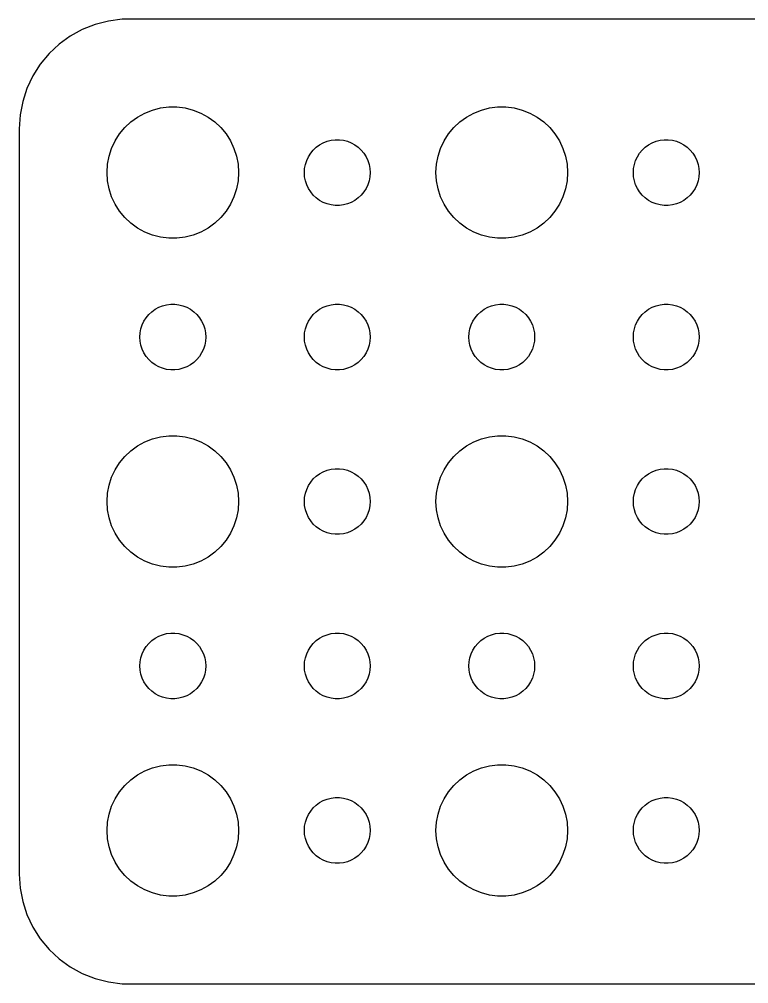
# Model space of a CAD drawing. Header units: metres. Extents: x -37 to 37, y 32 to 130.
# Drawn here: x -37 to -3.74, y 32.01 to 75.99 of the extents above; entities that cross this region are included whole.
import ezdxf

# ---------------------------------------------------------------- set-up
doc = ezdxf.new("R2010")
doc.units = ezdxf.units.M

msp = doc.modelspace()

# ---------------------------------------------------------------- linework, layer by layer
for p, q in [((-33.5451, 75.7553), (-34.1289, 75.5241)), ((-32.9369, 75.9114), (-33.5451, 75.7553)), ((-32.3139, 75.9901), (-32.9369, 75.9114)), ((32.3139, 75.9901), (-32.3139, 75.9901)), ((-34.6791, 75.2216), (-35.1871, 74.8526)), ((-34.1289, 75.5241), (-34.6791, 75.2216)), ((-35.1871, 74.8526), (-35.6448, 74.4227)), ((-35.6448, 74.4227), (-36.0451, 73.9389)), ((-36.0451, 73.9389), (-36.3815, 73.4088)), ((-36.3815, 73.4088), (-36.6489, 72.8406)), ((-36.6489, 72.8406), (-36.8429, 72.2434)), ((-36.8429, 72.2434), (-36.9606, 71.6267)), ((-31.6075, 71.533), (-31.2773, 71.7145)), ((-31.2773, 71.7145), (-30.927, 71.8532)), ((-30.927, 71.8532), (-30.5621, 71.9469)), ((-30.5621, 71.9469), (-30.1884, 71.9941)), ((-30.1884, 71.9941), (-29.8116, 71.9941)), ((-29.8116, 71.9941), (-29.4379, 71.9469)), ((-29.4379, 71.9469), (-29.0729, 71.8532)), ((-29.0729, 71.8532), (-28.7227, 71.7145)), ((-28.7227, 71.7145), (-28.3925, 71.533)), ((-16.6075, 71.533), (-16.2773, 71.7145)), ((-16.2773, 71.7145), (-15.927, 71.8532)), ((-15.927, 71.8532), (-15.5621, 71.9469)), ((-15.5621, 71.9469), (-15.1884, 71.9941)), ((-15.1884, 71.9941), (-14.8116, 71.9941)), ((-14.8116, 71.9941), (-14.4379, 71.9469)), ((-14.4379, 71.9469), (-14.0729, 71.8532)), ((-14.0729, 71.8532), (-13.7227, 71.7145)), ((-13.7227, 71.7145), (-13.3925, 71.533)), ((-36.9606, 71.6267), (-37, 71)), ((-32.1869, 71.0536), (-31.9123, 71.3115)), ((-31.9123, 71.3115), (-31.6075, 71.533)), ((-28.3925, 71.533), (-28.0877, 71.3115)), ((-28.0877, 71.3115), (-27.8131, 71.0536)), ((-17.1869, 71.0536), (-16.9123, 71.3115)), ((-16.9123, 71.3115), (-16.6075, 71.533)), ((-13.3925, 71.533), (-13.0877, 71.3115)), ((-13.0877, 71.3115), (-12.8131, 71.0536)), ((-37, 71), (-37, 37)), ((-32.427, 70.7634), (-32.1869, 71.0536)), ((-27.8131, 71.0536), (-27.5729, 70.7634)), ((-17.427, 70.7634), (-17.1869, 71.0536)), ((-12.8131, 71.0536), (-12.5729, 70.7634)), ((-32.7893, 70.1044), (-32.6289, 70.4453)), ((-32.6289, 70.4453), (-32.427, 70.7634)), ((-27.5729, 70.7634), (-27.3711, 70.4453)), ((-27.3711, 70.4453), (-27.2107, 70.1044)), ((-23.1387, 70.3572), (-22.9635, 70.4266)), ((-22.9635, 70.4266), (-22.7811, 70.4734)), ((-22.7811, 70.4734), (-22.5942, 70.497)), ((-22.5942, 70.497), (-22.4058, 70.497)), ((-22.4058, 70.497), (-22.2189, 70.4734)), ((-22.2189, 70.4734), (-22.0365, 70.4266)), ((-22.0365, 70.4266), (-21.8613, 70.3572)), ((-17.7893, 70.1044), (-17.6289, 70.4453)), ((-17.6289, 70.4453), (-17.427, 70.7634)), ((-12.5729, 70.7634), (-12.3711, 70.4453)), ((-12.3711, 70.4453), (-12.2107, 70.1044)), ((-8.13866, 70.3572), (-7.96352, 70.4266)), ((-7.96352, 70.4266), (-7.78107, 70.4734)), ((-7.78107, 70.4734), (-7.59418, 70.497)), ((-7.59418, 70.497), (-7.40581, 70.497)), ((-7.40581, 70.497), (-7.21892, 70.4734)), ((-7.21892, 70.4734), (-7.03647, 70.4266)), ((-7.03647, 70.4266), (-6.86133, 70.3572)), ((-32.9057, 69.7461), (-32.7893, 70.1044)), ((-27.2107, 70.1044), (-27.0942, 69.7461)), ((-23.7135, 69.8817), (-23.5934, 70.0268)), ((-23.5934, 70.0268), (-23.4561, 70.1558)), ((-23.4561, 70.1558), (-23.3037, 70.2665)), ((-23.3037, 70.2665), (-23.1387, 70.3572)), ((-21.8613, 70.3572), (-21.6963, 70.2665)), ((-21.6963, 70.2665), (-21.5439, 70.1558)), ((-21.5439, 70.1558), (-21.4065, 70.0268)), ((-21.4065, 70.0268), (-21.2865, 69.8817)), ((-17.9057, 69.7461), (-17.7893, 70.1044)), ((-12.2107, 70.1044), (-12.0942, 69.7461)), ((-8.71352, 69.8817), (-8.59344, 70.0268)), ((-8.59344, 70.0268), (-8.45613, 70.1558)), ((-8.45613, 70.1558), (-8.30373, 70.2665)), ((-8.30373, 70.2665), (-8.13866, 70.3572)), ((-6.86133, 70.3572), (-6.69626, 70.2665)), ((-6.69626, 70.2665), (-6.54385, 70.1558)), ((-6.54385, 70.1558), (-6.40654, 70.0268)), ((-6.40654, 70.0268), (-6.28647, 69.8817)), ((-32.9763, 69.376), (-32.9057, 69.7461)), ((-27.0942, 69.7461), (-27.0237, 69.376)), ((-23.9529, 69.373), (-23.8947, 69.5522)), ((-23.8947, 69.5522), (-23.8145, 69.7226)), ((-23.8145, 69.7226), (-23.7135, 69.8817)), ((-21.2865, 69.8817), (-21.1855, 69.7226)), ((-21.1855, 69.7226), (-21.1053, 69.5522)), ((-21.1053, 69.5522), (-21.0471, 69.373)), ((-17.9763, 69.376), (-17.9057, 69.7461)), ((-12.0942, 69.7461), (-12.0237, 69.376)), ((-8.95287, 69.373), (-8.89465, 69.5522)), ((-8.89465, 69.5522), (-8.81445, 69.7226)), ((-8.81445, 69.7226), (-8.71352, 69.8817)), ((-6.28647, 69.8817), (-6.18553, 69.7226)), ((-6.18553, 69.7226), (-6.10533, 69.5522)), ((-6.10533, 69.5522), (-6.04712, 69.373)), ((-33, 69), (-32.9763, 69.376)), ((-27.0237, 69.376), (-27, 69)), ((-24, 69), (-23.9882, 69.188)), ((-23.9882, 69.188), (-23.9529, 69.373)), ((-21.0471, 69.373), (-21.0118, 69.188)), ((-21.0118, 69.188), (-21, 69)), ((-18, 69), (-17.9763, 69.376)), ((-12.0237, 69.376), (-12, 69)), ((-9, 69), (-8.98816, 69.188)), ((-8.98816, 69.188), (-8.95287, 69.373)), ((-6.04712, 69.373), (-6.01183, 69.188)), ((-6.01183, 69.188), (-6, 69)), ((-32.9763, 68.624), (-33, 69)), ((-32.9057, 68.2539), (-32.9763, 68.624)), ((-27.0237, 68.624), (-27.0942, 68.2539)), ((-27, 69), (-27.0237, 68.624)), ((-23.9882, 68.812), (-24, 69)), ((-23.9529, 68.627), (-23.9882, 68.812)), ((-23.8947, 68.4478), (-23.9529, 68.627)), ((-21.0471, 68.627), (-21.1053, 68.4478)), ((-21.0118, 68.812), (-21.0471, 68.627)), ((-21, 69), (-21.0118, 68.812)), ((-17.9763, 68.624), (-18, 69)), ((-17.9057, 68.2539), (-17.9763, 68.624)), ((-12.0237, 68.624), (-12.0942, 68.2539)), ((-12, 69), (-12.0237, 68.624)), ((-8.98816, 68.812), (-9, 69)), ((-8.95287, 68.627), (-8.98816, 68.812)), ((-8.89465, 68.4478), (-8.95287, 68.627)), ((-6.04712, 68.627), (-6.10533, 68.4478)), ((-6.01183, 68.812), (-6.04712, 68.627)), ((-6, 69), (-6.01183, 68.812)), ((-32.7893, 67.8956), (-32.9057, 68.2539)), ((-27.0942, 68.2539), (-27.2107, 67.8956)), ((-23.8145, 68.2774), (-23.8947, 68.4478)), ((-23.7135, 68.1183), (-23.8145, 68.2774)), ((-21.1855, 68.2774), (-21.2865, 68.1183)), ((-21.1053, 68.4478), (-21.1855, 68.2774)), ((-17.7893, 67.8956), (-17.9057, 68.2539)), ((-12.0942, 68.2539), (-12.2107, 67.8956)), ((-8.81445, 68.2774), (-8.89465, 68.4478)), ((-8.71352, 68.1183), (-8.81445, 68.2774)), ((-6.18553, 68.2774), (-6.28647, 68.1183)), ((-6.10533, 68.4478), (-6.18553, 68.2774)), ((-32.6289, 67.5547), (-32.7893, 67.8956)), ((-27.2107, 67.8956), (-27.3711, 67.5547)), ((-23.5934, 67.9732), (-23.7135, 68.1183)), ((-23.4561, 67.8442), (-23.5934, 67.9732)), ((-23.3037, 67.7335), (-23.4561, 67.8442)), ((-23.1387, 67.6427), (-23.3037, 67.7335)), ((-21.6963, 67.7335), (-21.8613, 67.6427)), ((-21.5439, 67.8442), (-21.6963, 67.7335)), ((-21.4065, 67.9732), (-21.5439, 67.8442)), ((-21.2865, 68.1183), (-21.4065, 67.9732)), ((-17.6289, 67.5547), (-17.7893, 67.8956)), ((-12.2107, 67.8956), (-12.3711, 67.5547)), ((-8.59344, 67.9732), (-8.71352, 68.1183)), ((-8.45613, 67.8442), (-8.59344, 67.9732)), ((-8.30373, 67.7335), (-8.45613, 67.8442)), ((-8.13866, 67.6427), (-8.30373, 67.7335)), ((-6.69626, 67.7335), (-6.86133, 67.6427)), ((-6.54385, 67.8442), (-6.69626, 67.7335)), ((-6.40654, 67.9732), (-6.54385, 67.8442)), ((-6.28647, 68.1183), (-6.40654, 67.9732)), ((-32.427, 67.2366), (-32.6289, 67.5547)), ((-27.3711, 67.5547), (-27.5729, 67.2366)), ((-22.9635, 67.5734), (-23.1387, 67.6427)), ((-22.7811, 67.5266), (-22.9635, 67.5734)), ((-22.5942, 67.5029), (-22.7811, 67.5266)), ((-22.4058, 67.5029), (-22.5942, 67.5029)), ((-22.2189, 67.5266), (-22.4058, 67.5029)), ((-22.0365, 67.5734), (-22.2189, 67.5266)), ((-21.8613, 67.6427), (-22.0365, 67.5734)), ((-17.427, 67.2366), (-17.6289, 67.5547)), ((-12.3711, 67.5547), (-12.5729, 67.2366)), ((-7.96352, 67.5734), (-8.13866, 67.6427)), ((-7.78107, 67.5266), (-7.96352, 67.5734)), ((-7.59418, 67.5029), (-7.78107, 67.5266)), ((-7.40581, 67.5029), (-7.59418, 67.5029)), ((-7.21892, 67.5266), (-7.40581, 67.5029)), ((-7.03647, 67.5734), (-7.21892, 67.5266)), ((-6.86133, 67.6427), (-7.03647, 67.5734)), ((-32.1869, 66.9464), (-32.427, 67.2366)), ((-31.9123, 66.6884), (-32.1869, 66.9464)), ((-27.8131, 66.9464), (-28.0877, 66.6884)), ((-27.5729, 67.2366), (-27.8131, 66.9464)), ((-17.1869, 66.9464), (-17.427, 67.2366)), ((-16.9123, 66.6884), (-17.1869, 66.9464)), ((-12.8131, 66.9464), (-13.0877, 66.6884)), ((-12.5729, 67.2366), (-12.8131, 66.9464)), ((-31.6075, 66.467), (-31.9123, 66.6884)), ((-31.2773, 66.2855), (-31.6075, 66.467)), ((-28.3925, 66.467), (-28.7227, 66.2855)), ((-28.0877, 66.6884), (-28.3925, 66.467)), ((-16.6075, 66.467), (-16.9123, 66.6884)), ((-16.2773, 66.2855), (-16.6075, 66.467)), ((-13.3925, 66.467), (-13.7227, 66.2855)), ((-13.0877, 66.6884), (-13.3925, 66.467)), ((-30.927, 66.1468), (-31.2773, 66.2855)), ((-30.5621, 66.0531), (-30.927, 66.1468)), ((-30.1884, 66.0059), (-30.5621, 66.0531)), ((-29.8116, 66.0059), (-30.1884, 66.0059)), ((-29.4379, 66.0531), (-29.8116, 66.0059)), ((-29.0729, 66.1468), (-29.4379, 66.0531)), ((-28.7227, 66.2855), (-29.0729, 66.1468)), ((-15.927, 66.1468), (-16.2773, 66.2855)), ((-15.5621, 66.0531), (-15.927, 66.1468)), ((-15.1884, 66.0059), (-15.5621, 66.0531)), ((-14.8116, 66.0059), (-15.1884, 66.0059)), ((-14.4379, 66.0531), (-14.8116, 66.0059)), ((-14.0729, 66.1468), (-14.4379, 66.0531)), ((-13.7227, 66.2855), (-14.0729, 66.1468)), ((-30.6387, 62.8572), (-30.4635, 62.9266)), ((-30.4635, 62.9266), (-30.2811, 62.9734)), ((-30.2811, 62.9734), (-30.0942, 62.997)), ((-30.0942, 62.997), (-29.9058, 62.997)), ((-29.9058, 62.997), (-29.7189, 62.9734)), ((-29.7189, 62.9734), (-29.5365, 62.9266)), ((-29.5365, 62.9266), (-29.3613, 62.8572)), ((-23.1387, 62.8572), (-22.9635, 62.9266)), ((-22.9635, 62.9266), (-22.7811, 62.9734)), ((-22.7811, 62.9734), (-22.5942, 62.997)), ((-22.5942, 62.997), (-22.4058, 62.997)), ((-22.4058, 62.997), (-22.2189, 62.9734)), ((-22.2189, 62.9734), (-22.0365, 62.9266)), ((-22.0365, 62.9266), (-21.8613, 62.8572)), ((-15.6387, 62.8572), (-15.4635, 62.9266)), ((-15.4635, 62.9266), (-15.2811, 62.9734)), ((-15.2811, 62.9734), (-15.0942, 62.997)), ((-15.0942, 62.997), (-14.9058, 62.997)), ((-14.9058, 62.997), (-14.7189, 62.9734)), ((-14.7189, 62.9734), (-14.5365, 62.9266)), ((-14.5365, 62.9266), (-14.3613, 62.8572)), ((-8.13866, 62.8572), (-7.96352, 62.9266)), ((-7.96352, 62.9266), (-7.78107, 62.9734)), ((-7.78107, 62.9734), (-7.59418, 62.997)), ((-7.59418, 62.997), (-7.40581, 62.997)), ((-7.40581, 62.997), (-7.21892, 62.9734)), ((-7.21892, 62.9734), (-7.03647, 62.9266)), ((-7.03647, 62.9266), (-6.86133, 62.8572)), ((-31.2135, 62.3817), (-31.0934, 62.5268)), ((-31.0934, 62.5268), (-30.9561, 62.6558)), ((-30.9561, 62.6558), (-30.8037, 62.7665)), ((-30.8037, 62.7665), (-30.6387, 62.8572)), ((-29.3613, 62.8572), (-29.1963, 62.7665)), ((-29.1963, 62.7665), (-29.0439, 62.6558)), ((-29.0439, 62.6558), (-28.9065, 62.5268)), ((-28.9065, 62.5268), (-28.7865, 62.3817)), ((-23.7135, 62.3817), (-23.5934, 62.5268)), ((-23.5934, 62.5268), (-23.4561, 62.6558)), ((-23.4561, 62.6558), (-23.3037, 62.7665)), ((-23.3037, 62.7665), (-23.1387, 62.8572)), ((-21.8613, 62.8572), (-21.6963, 62.7665)), ((-21.6963, 62.7665), (-21.5439, 62.6558)), ((-21.5439, 62.6558), (-21.4065, 62.5268)), ((-21.4065, 62.5268), (-21.2865, 62.3817)), ((-16.2135, 62.3817), (-16.0934, 62.5268)), ((-16.0934, 62.5268), (-15.9561, 62.6558)), ((-15.9561, 62.6558), (-15.8037, 62.7665)), ((-15.8037, 62.7665), (-15.6387, 62.8572)), ((-14.3613, 62.8572), (-14.1963, 62.7665)), ((-14.1963, 62.7665), (-14.0439, 62.6558)), ((-14.0439, 62.6558), (-13.9065, 62.5268)), ((-13.9065, 62.5268), (-13.7865, 62.3817)), ((-8.71352, 62.3817), (-8.59344, 62.5268)), ((-8.59344, 62.5268), (-8.45613, 62.6558)), ((-8.45613, 62.6558), (-8.30373, 62.7665)), ((-8.30373, 62.7665), (-8.13866, 62.8572)), ((-6.86133, 62.8572), (-6.69626, 62.7665)), ((-6.69626, 62.7665), (-6.54385, 62.6558)), ((-6.54385, 62.6558), (-6.40654, 62.5268)), ((-6.40654, 62.5268), (-6.28647, 62.3817)), ((-31.4529, 61.873), (-31.3947, 62.0522)), ((-31.3947, 62.0522), (-31.3145, 62.2226)), ((-31.3145, 62.2226), (-31.2135, 62.3817)), ((-28.7865, 62.3817), (-28.6855, 62.2226)), ((-28.6855, 62.2226), (-28.6053, 62.0522)), ((-28.6053, 62.0522), (-28.5471, 61.873)), ((-23.9529, 61.873), (-23.8947, 62.0522)), ((-23.8947, 62.0522), (-23.8145, 62.2226)), ((-23.8145, 62.2226), (-23.7135, 62.3817)), ((-21.2865, 62.3817), (-21.1855, 62.2226)), ((-21.1855, 62.2226), (-21.1053, 62.0522)), ((-21.1053, 62.0522), (-21.0471, 61.873)), ((-16.4529, 61.873), (-16.3947, 62.0522)), ((-16.3947, 62.0522), (-16.3145, 62.2226)), ((-16.3145, 62.2226), (-16.2135, 62.3817)), ((-13.7865, 62.3817), (-13.6855, 62.2226)), ((-13.6855, 62.2226), (-13.6053, 62.0522)), ((-13.6053, 62.0522), (-13.5471, 61.873)), ((-8.95287, 61.873), (-8.89465, 62.0522)), ((-8.89465, 62.0522), (-8.81445, 62.2226)), ((-8.81445, 62.2226), (-8.71352, 62.3817)), ((-6.28647, 62.3817), (-6.18553, 62.2226)), ((-6.18553, 62.2226), (-6.10533, 62.0522)), ((-6.10533, 62.0522), (-6.04712, 61.873)), ((-31.5, 61.5), (-31.4882, 61.688)), ((-31.4882, 61.688), (-31.4529, 61.873)), ((-28.5471, 61.873), (-28.5118, 61.688)), ((-28.5118, 61.688), (-28.5, 61.5)), ((-24, 61.5), (-23.9882, 61.688)), ((-23.9882, 61.688), (-23.9529, 61.873)), ((-21.0471, 61.873), (-21.0118, 61.688)), ((-21.0118, 61.688), (-21, 61.5)), ((-16.5, 61.5), (-16.4882, 61.688)), ((-16.4882, 61.688), (-16.4529, 61.873)), ((-13.5471, 61.873), (-13.5118, 61.688)), ((-13.5118, 61.688), (-13.5, 61.5)), ((-9, 61.5), (-8.98816, 61.688)), ((-8.98816, 61.688), (-8.95287, 61.873)), ((-6.04712, 61.873), (-6.01183, 61.688)), ((-6.01183, 61.688), (-6, 61.5)), ((-31.4882, 61.312), (-31.5, 61.5)), ((-31.4529, 61.127), (-31.4882, 61.312)), ((-28.5118, 61.312), (-28.5471, 61.127)), ((-28.5, 61.5), (-28.5118, 61.312)), ((-23.9882, 61.312), (-24, 61.5)), ((-23.9529, 61.127), (-23.9882, 61.312)), ((-21.0118, 61.312), (-21.0471, 61.127)), ((-21, 61.5), (-21.0118, 61.312)), ((-16.4882, 61.312), (-16.5, 61.5)), ((-16.4529, 61.127), (-16.4882, 61.312)), ((-13.5118, 61.312), (-13.5471, 61.127)), ((-13.5, 61.5), (-13.5118, 61.312)), ((-8.98816, 61.312), (-9, 61.5)), ((-8.95287, 61.127), (-8.98816, 61.312)), ((-6.01183, 61.312), (-6.04712, 61.127)), ((-6, 61.5), (-6.01183, 61.312)), ((-31.3947, 60.9478), (-31.4529, 61.127)), ((-31.3145, 60.7774), (-31.3947, 60.9478)), ((-31.2135, 60.6183), (-31.3145, 60.7774)), ((-28.6855, 60.7774), (-28.7865, 60.6183)), ((-28.6053, 60.9478), (-28.6855, 60.7774)), ((-28.5471, 61.127), (-28.6053, 60.9478)), ((-23.8947, 60.9478), (-23.9529, 61.127)), ((-23.8145, 60.7774), (-23.8947, 60.9478)), ((-23.7135, 60.6183), (-23.8145, 60.7774)), ((-21.1855, 60.7774), (-21.2865, 60.6183)), ((-21.1053, 60.9478), (-21.1855, 60.7774)), ((-21.0471, 61.127), (-21.1053, 60.9478)), ((-16.3947, 60.9478), (-16.4529, 61.127)), ((-16.3145, 60.7774), (-16.3947, 60.9478)), ((-16.2135, 60.6183), (-16.3145, 60.7774)), ((-13.6855, 60.7774), (-13.7865, 60.6183)), ((-13.6053, 60.9478), (-13.6855, 60.7774)), ((-13.5471, 61.127), (-13.6053, 60.9478)), ((-8.89465, 60.9478), (-8.95287, 61.127)), ((-8.81445, 60.7774), (-8.89465, 60.9478)), ((-8.71352, 60.6183), (-8.81445, 60.7774)), ((-6.18553, 60.7774), (-6.28647, 60.6183)), ((-6.10533, 60.9478), (-6.18553, 60.7774)), ((-6.04712, 61.127), (-6.10533, 60.9478)), ((-31.0934, 60.4732), (-31.2135, 60.6183)), ((-30.9561, 60.3442), (-31.0934, 60.4732)), ((-30.8037, 60.2335), (-30.9561, 60.3442)), ((-29.0439, 60.3442), (-29.1963, 60.2335)), ((-28.9065, 60.4732), (-29.0439, 60.3442)), ((-28.7865, 60.6183), (-28.9065, 60.4732)), ((-23.5934, 60.4732), (-23.7135, 60.6183)), ((-23.4561, 60.3442), (-23.5934, 60.4732)), ((-23.3037, 60.2335), (-23.4561, 60.3442)), ((-21.5439, 60.3442), (-21.6963, 60.2335)), ((-21.4065, 60.4732), (-21.5439, 60.3442)), ((-21.2865, 60.6183), (-21.4065, 60.4732)), ((-16.0934, 60.4732), (-16.2135, 60.6183)), ((-15.9561, 60.3442), (-16.0934, 60.4732)), ((-15.8037, 60.2335), (-15.9561, 60.3442)), ((-14.0439, 60.3442), (-14.1963, 60.2335)), ((-13.9065, 60.4732), (-14.0439, 60.3442)), ((-13.7865, 60.6183), (-13.9065, 60.4732)), ((-8.59344, 60.4732), (-8.71352, 60.6183)), ((-8.45613, 60.3442), (-8.59344, 60.4732)), ((-8.30373, 60.2335), (-8.45613, 60.3442)), ((-6.54385, 60.3442), (-6.69626, 60.2335)), ((-6.40654, 60.4732), (-6.54385, 60.3442)), ((-6.28647, 60.6183), (-6.40654, 60.4732)), ((-30.6387, 60.1427), (-30.8037, 60.2335)), ((-30.4635, 60.0734), (-30.6387, 60.1427)), ((-30.2811, 60.0266), (-30.4635, 60.0734)), ((-30.0942, 60.0029), (-30.2811, 60.0266)), ((-29.9058, 60.0029), (-30.0942, 60.0029)), ((-29.7189, 60.0266), (-29.9058, 60.0029)), ((-29.5365, 60.0734), (-29.7189, 60.0266)), ((-29.3613, 60.1427), (-29.5365, 60.0734)), ((-29.1963, 60.2335), (-29.3613, 60.1427)), ((-23.1387, 60.1427), (-23.3037, 60.2335)), ((-22.9635, 60.0734), (-23.1387, 60.1427)), ((-22.7811, 60.0266), (-22.9635, 60.0734)), ((-22.5942, 60.0029), (-22.7811, 60.0266)), ((-22.4058, 60.0029), (-22.5942, 60.0029)), ((-22.2189, 60.0266), (-22.4058, 60.0029)), ((-22.0365, 60.0734), (-22.2189, 60.0266)), ((-21.8613, 60.1427), (-22.0365, 60.0734)), ((-21.6963, 60.2335), (-21.8613, 60.1427)), ((-15.6387, 60.1427), (-15.8037, 60.2335)), ((-15.4635, 60.0734), (-15.6387, 60.1427)), ((-15.2811, 60.0266), (-15.4635, 60.0734)), ((-15.0942, 60.0029), (-15.2811, 60.0266)), ((-14.9058, 60.0029), (-15.0942, 60.0029)), ((-14.7189, 60.0266), (-14.9058, 60.0029)), ((-14.5365, 60.0734), (-14.7189, 60.0266)), ((-14.3613, 60.1427), (-14.5365, 60.0734)), ((-14.1963, 60.2335), (-14.3613, 60.1427)), ((-8.13866, 60.1427), (-8.30373, 60.2335)), ((-7.96352, 60.0734), (-8.13866, 60.1427)), ((-7.78107, 60.0266), (-7.96352, 60.0734)), ((-7.59418, 60.0029), (-7.78107, 60.0266)), ((-7.40581, 60.0029), (-7.59418, 60.0029)), ((-7.21892, 60.0266), (-7.40581, 60.0029)), ((-7.03647, 60.0734), (-7.21892, 60.0266)), ((-6.86133, 60.1427), (-7.03647, 60.0734)), ((-6.69626, 60.2335), (-6.86133, 60.1427)), ((-31.2773, 56.7145), (-30.927, 56.8532)), ((-30.927, 56.8532), (-30.5621, 56.9469)), ((-30.5621, 56.9469), (-30.1884, 56.9941)), ((-30.1884, 56.9941), (-29.8116, 56.9941)), ((-29.8116, 56.9941), (-29.4379, 56.9469)), ((-29.4379, 56.9469), (-29.0729, 56.8532)), ((-29.0729, 56.8532), (-28.7227, 56.7145)), ((-16.2773, 56.7145), (-15.927, 56.8532)), ((-15.927, 56.8532), (-15.5621, 56.9469)), ((-15.5621, 56.9469), (-15.1884, 56.9941)), ((-15.1884, 56.9941), (-14.8116, 56.9941)), ((-14.8116, 56.9941), (-14.4379, 56.9469)), ((-14.4379, 56.9469), (-14.0729, 56.8532)), ((-14.0729, 56.8532), (-13.7227, 56.7145)), ((-32.1869, 56.0536), (-31.9123, 56.3115)), ((-31.9123, 56.3115), (-31.6075, 56.533)), ((-31.6075, 56.533), (-31.2773, 56.7145)), ((-28.7227, 56.7145), (-28.3925, 56.533)), ((-28.3925, 56.533), (-28.0877, 56.3115)), ((-28.0877, 56.3115), (-27.8131, 56.0536)), ((-17.1869, 56.0536), (-16.9123, 56.3115)), ((-16.9123, 56.3115), (-16.6075, 56.533)), ((-16.6075, 56.533), (-16.2773, 56.7145)), ((-13.7227, 56.7145), (-13.3925, 56.533)), ((-13.3925, 56.533), (-13.0877, 56.3115)), ((-13.0877, 56.3115), (-12.8131, 56.0536)), ((-32.427, 55.7634), (-32.1869, 56.0536)), ((-27.8131, 56.0536), (-27.5729, 55.7634)), ((-17.427, 55.7634), (-17.1869, 56.0536)), ((-12.8131, 56.0536), (-12.5729, 55.7634)), ((-32.7893, 55.1044), (-32.6289, 55.4453)), ((-32.6289, 55.4453), (-32.427, 55.7634)), ((-27.5729, 55.7634), (-27.3711, 55.4453)), ((-27.3711, 55.4453), (-27.2107, 55.1044)), ((-23.1387, 55.3572), (-22.9635, 55.4266)), ((-22.9635, 55.4266), (-22.7811, 55.4734)), ((-22.7811, 55.4734), (-22.5942, 55.497)), ((-22.5942, 55.497), (-22.4058, 55.497)), ((-22.4058, 55.497), (-22.2189, 55.4734)), ((-22.2189, 55.4734), (-22.0365, 55.4266)), ((-22.0365, 55.4266), (-21.8613, 55.3572)), ((-17.7893, 55.1044), (-17.6289, 55.4453)), ((-17.6289, 55.4453), (-17.427, 55.7634)), ((-12.5729, 55.7634), (-12.3711, 55.4453)), ((-12.3711, 55.4453), (-12.2107, 55.1044)), ((-8.13866, 55.3572), (-7.96352, 55.4266)), ((-7.96352, 55.4266), (-7.78107, 55.4734)), ((-7.78107, 55.4734), (-7.59418, 55.497)), ((-7.59418, 55.497), (-7.40581, 55.497)), ((-7.40581, 55.497), (-7.21892, 55.4734)), ((-7.21892, 55.4734), (-7.03647, 55.4266)), ((-7.03647, 55.4266), (-6.86133, 55.3572)), ((-32.9057, 54.7461), (-32.7893, 55.1044)), ((-27.2107, 55.1044), (-27.0942, 54.7461)), ((-23.7135, 54.8817), (-23.5934, 55.0268)), ((-23.5934, 55.0268), (-23.4561, 55.1558)), ((-23.4561, 55.1558), (-23.3037, 55.2665)), ((-23.3037, 55.2665), (-23.1387, 55.3572)), ((-21.8613, 55.3572), (-21.6963, 55.2665)), ((-21.6963, 55.2665), (-21.5439, 55.1558)), ((-21.5439, 55.1558), (-21.4065, 55.0268)), ((-21.4065, 55.0268), (-21.2865, 54.8817)), ((-17.9057, 54.7461), (-17.7893, 55.1044)), ((-12.2107, 55.1044), (-12.0942, 54.7461)), ((-8.71352, 54.8817), (-8.59344, 55.0268)), ((-8.59344, 55.0268), (-8.45613, 55.1558)), ((-8.45613, 55.1558), (-8.30373, 55.2665)), ((-8.30373, 55.2665), (-8.13866, 55.3572)), ((-6.86133, 55.3572), (-6.69626, 55.2665)), ((-6.69626, 55.2665), (-6.54385, 55.1558)), ((-6.54385, 55.1558), (-6.40654, 55.0268)), ((-6.40654, 55.0268), (-6.28647, 54.8817)), ((-32.9763, 54.376), (-32.9057, 54.7461)), ((-27.0942, 54.7461), (-27.0237, 54.376)), ((-23.9529, 54.373), (-23.8947, 54.5522)), ((-23.8947, 54.5522), (-23.8145, 54.7226)), ((-23.8145, 54.7226), (-23.7135, 54.8817)), ((-21.2865, 54.8817), (-21.1855, 54.7226)), ((-21.1855, 54.7226), (-21.1053, 54.5522)), ((-21.1053, 54.5522), (-21.0471, 54.373)), ((-17.9763, 54.376), (-17.9057, 54.7461)), ((-12.0942, 54.7461), (-12.0237, 54.376)), ((-8.95287, 54.373), (-8.89465, 54.5522)), ((-8.89465, 54.5522), (-8.81445, 54.7226)), ((-8.81445, 54.7226), (-8.71352, 54.8817)), ((-6.28647, 54.8817), (-6.18553, 54.7226)), ((-6.18553, 54.7226), (-6.10533, 54.5522)), ((-6.10533, 54.5522), (-6.04712, 54.373)), ((-33, 54), (-32.9763, 54.376)), ((-27.0237, 54.376), (-27, 54)), ((-24, 54), (-23.9882, 54.188)), ((-23.9882, 54.188), (-23.9529, 54.373)), ((-21.0471, 54.373), (-21.0118, 54.188)), ((-21.0118, 54.188), (-21, 54)), ((-18, 54), (-17.9763, 54.376)), ((-12.0237, 54.376), (-12, 54)), ((-9, 54), (-8.98816, 54.188)), ((-8.98816, 54.188), (-8.95287, 54.373)), ((-6.04712, 54.373), (-6.01183, 54.188)), ((-6.01183, 54.188), (-6, 54)), ((-32.9763, 53.624), (-33, 54)), ((-27, 54), (-27.0237, 53.624)), ((-23.9882, 53.812), (-24, 54)), ((-23.9529, 53.627), (-23.9882, 53.812)), ((-21.0118, 53.812), (-21.0471, 53.627)), ((-21, 54), (-21.0118, 53.812)), ((-17.9763, 53.624), (-18, 54)), ((-12, 54), (-12.0237, 53.624)), ((-8.98816, 53.812), (-9, 54)), ((-8.95287, 53.627), (-8.98816, 53.812)), ((-6.01183, 53.812), (-6.04712, 53.627)), ((-6, 54), (-6.01183, 53.812)), ((-32.9057, 53.2539), (-32.9763, 53.624)), ((-32.7893, 52.8956), (-32.9057, 53.2539)), ((-27.0942, 53.2539), (-27.2107, 52.8956)), ((-27.0237, 53.624), (-27.0942, 53.2539)), ((-23.8947, 53.4478), (-23.9529, 53.627)), ((-23.8145, 53.2774), (-23.8947, 53.4478)), ((-23.7135, 53.1183), (-23.8145, 53.2774)), ((-21.1855, 53.2774), (-21.2865, 53.1183)), ((-21.1053, 53.4478), (-21.1855, 53.2774)), ((-21.0471, 53.627), (-21.1053, 53.4478)), ((-17.9057, 53.2539), (-17.9763, 53.624)), ((-17.7893, 52.8956), (-17.9057, 53.2539)), ((-12.0942, 53.2539), (-12.2107, 52.8956)), ((-12.0237, 53.624), (-12.0942, 53.2539)), ((-8.89465, 53.4478), (-8.95287, 53.627)), ((-8.81445, 53.2774), (-8.89465, 53.4478)), ((-8.71352, 53.1183), (-8.81445, 53.2774)), ((-6.18553, 53.2774), (-6.28647, 53.1183)), ((-6.10533, 53.4478), (-6.18553, 53.2774)), ((-6.04712, 53.627), (-6.10533, 53.4478)), ((-32.6289, 52.5547), (-32.7893, 52.8956)), ((-27.2107, 52.8956), (-27.3711, 52.5547)), ((-23.5934, 52.9732), (-23.7135, 53.1183)), ((-23.4561, 52.8442), (-23.5934, 52.9732)), ((-23.3037, 52.7335), (-23.4561, 52.8442)), ((-21.5439, 52.8442), (-21.6963, 52.7335)), ((-21.4065, 52.9732), (-21.5439, 52.8442)), ((-21.2865, 53.1183), (-21.4065, 52.9732)), ((-17.6289, 52.5547), (-17.7893, 52.8956)), ((-12.2107, 52.8956), (-12.3711, 52.5547)), ((-8.59344, 52.9732), (-8.71352, 53.1183)), ((-8.45613, 52.8442), (-8.59344, 52.9732)), ((-8.30373, 52.7335), (-8.45613, 52.8442)), ((-6.54385, 52.8442), (-6.69626, 52.7335)), ((-6.40654, 52.9732), (-6.54385, 52.8442)), ((-6.28647, 53.1183), (-6.40654, 52.9732)), ((-32.427, 52.2366), (-32.6289, 52.5547)), ((-27.3711, 52.5547), (-27.5729, 52.2366)), ((-23.1387, 52.6428), (-23.3037, 52.7335)), ((-22.9635, 52.5734), (-23.1387, 52.6428)), ((-22.7811, 52.5266), (-22.9635, 52.5734)), ((-22.5942, 52.503), (-22.7811, 52.5266)), ((-22.4058, 52.503), (-22.5942, 52.503)), ((-22.2189, 52.5266), (-22.4058, 52.503)), ((-22.0365, 52.5734), (-22.2189, 52.5266)), ((-21.8613, 52.6428), (-22.0365, 52.5734)), ((-21.6963, 52.7335), (-21.8613, 52.6428)), ((-17.427, 52.2366), (-17.6289, 52.5547)), ((-12.3711, 52.5547), (-12.5729, 52.2366)), ((-8.13866, 52.6428), (-8.30373, 52.7335)), ((-7.96352, 52.5734), (-8.13866, 52.6428)), ((-7.78107, 52.5266), (-7.96352, 52.5734)), ((-7.59418, 52.503), (-7.78107, 52.5266)), ((-7.40581, 52.503), (-7.59418, 52.503)), ((-7.21892, 52.5266), (-7.40581, 52.503)), ((-7.03647, 52.5734), (-7.21892, 52.5266)), ((-6.86133, 52.6428), (-7.03647, 52.5734)), ((-6.69626, 52.7335), (-6.86133, 52.6428)), ((-32.1869, 51.9464), (-32.427, 52.2366)), ((-31.9123, 51.6885), (-32.1869, 51.9464)), ((-27.8131, 51.9464), (-28.0877, 51.6885)), ((-27.5729, 52.2366), (-27.8131, 51.9464)), ((-17.1869, 51.9464), (-17.427, 52.2366)), ((-16.9123, 51.6885), (-17.1869, 51.9464)), ((-12.8131, 51.9464), (-13.0877, 51.6885)), ((-12.5729, 52.2366), (-12.8131, 51.9464)), ((-31.6075, 51.467), (-31.9123, 51.6885)), ((-31.2773, 51.2855), (-31.6075, 51.467)), ((-28.3925, 51.467), (-28.7227, 51.2855)), ((-28.0877, 51.6885), (-28.3925, 51.467)), ((-16.6075, 51.467), (-16.9123, 51.6885)), ((-16.2773, 51.2855), (-16.6075, 51.467)), ((-13.3925, 51.467), (-13.7227, 51.2855)), ((-13.0877, 51.6885), (-13.3925, 51.467)), ((-30.927, 51.1468), (-31.2773, 51.2855)), ((-30.5621, 51.0531), (-30.927, 51.1468)), ((-30.1884, 51.0059), (-30.5621, 51.0531)), ((-29.4379, 51.0531), (-29.8116, 51.0059)), ((-29.0729, 51.1468), (-29.4379, 51.0531)), ((-28.7227, 51.2855), (-29.0729, 51.1468)), ((-15.927, 51.1468), (-16.2773, 51.2855)), ((-15.5621, 51.0531), (-15.927, 51.1468)), ((-15.1884, 51.0059), (-15.5621, 51.0531)), ((-14.4379, 51.0531), (-14.8116, 51.0059)), ((-14.0729, 51.1468), (-14.4379, 51.0531)), ((-13.7227, 51.2855), (-14.0729, 51.1468)), ((-29.8116, 51.0059), (-30.1884, 51.0059)), ((-14.8116, 51.0059), (-15.1884, 51.0059)), ((-30.4635, 47.9266), (-30.2811, 47.9734)), ((-30.2811, 47.9734), (-30.0942, 47.9971)), ((-30.0942, 47.9971), (-29.9058, 47.9971)), ((-29.9058, 47.9971), (-29.7189, 47.9734)), ((-29.7189, 47.9734), (-29.5365, 47.9266)), ((-22.9635, 47.9266), (-22.7811, 47.9734)), ((-22.7811, 47.9734), (-22.5942, 47.9971)), ((-22.5942, 47.9971), (-22.4058, 47.9971)), ((-22.4058, 47.9971), (-22.2189, 47.9734)), ((-22.2189, 47.9734), (-22.0365, 47.9266)), ((-15.4635, 47.9266), (-15.2811, 47.9734)), ((-15.2811, 47.9734), (-15.0942, 47.9971)), ((-15.0942, 47.9971), (-14.9058, 47.9971)), ((-14.9058, 47.9971), (-14.7189, 47.9734)), ((-14.7189, 47.9734), (-14.5365, 47.9266)), ((-7.96352, 47.9266), (-7.78107, 47.9734)), ((-7.78107, 47.9734), (-7.59418, 47.9971)), ((-7.59418, 47.9971), (-7.40581, 47.9971)), ((-7.40581, 47.9971), (-7.21892, 47.9734)), ((-7.21892, 47.9734), (-7.03647, 47.9266)), ((-31.2135, 47.3817), (-31.0934, 47.5268)), ((-31.0934, 47.5268), (-30.9561, 47.6558)), ((-30.9561, 47.6558), (-30.8037, 47.7665)), ((-30.8037, 47.7665), (-30.6387, 47.8573)), ((-30.6387, 47.8573), (-30.4635, 47.9266)), ((-29.5365, 47.9266), (-29.3613, 47.8573)), ((-29.3613, 47.8573), (-29.1963, 47.7665)), ((-29.1963, 47.7665), (-29.0439, 47.6558)), ((-29.0439, 47.6558), (-28.9065, 47.5268)), ((-28.9065, 47.5268), (-28.7865, 47.3817)), ((-23.7135, 47.3817), (-23.5934, 47.5268)), ((-23.5934, 47.5268), (-23.4561, 47.6558)), ((-23.4561, 47.6558), (-23.3037, 47.7665)), ((-23.3037, 47.7665), (-23.1387, 47.8573)), ((-23.1387, 47.8573), (-22.9635, 47.9266)), ((-22.0365, 47.9266), (-21.8613, 47.8573)), ((-21.8613, 47.8573), (-21.6963, 47.7665)), ((-21.6963, 47.7665), (-21.5439, 47.6558)), ((-21.5439, 47.6558), (-21.4065, 47.5268)), ((-21.4065, 47.5268), (-21.2865, 47.3817)), ((-16.2135, 47.3817), (-16.0934, 47.5268)), ((-16.0934, 47.5268), (-15.9561, 47.6558)), ((-15.9561, 47.6558), (-15.8037, 47.7665)), ((-15.8037, 47.7665), (-15.6387, 47.8573)), ((-15.6387, 47.8573), (-15.4635, 47.9266)), ((-14.5365, 47.9266), (-14.3613, 47.8573)), ((-14.3613, 47.8573), (-14.1963, 47.7665)), ((-14.1963, 47.7665), (-14.0439, 47.6558)), ((-14.0439, 47.6558), (-13.9065, 47.5268)), ((-13.9065, 47.5268), (-13.7865, 47.3817)), ((-8.71352, 47.3817), (-8.59344, 47.5268)), ((-8.59344, 47.5268), (-8.45613, 47.6558)), ((-8.45613, 47.6558), (-8.30373, 47.7665)), ((-8.30373, 47.7665), (-8.13866, 47.8573)), ((-8.13866, 47.8573), (-7.96352, 47.9266)), ((-7.03647, 47.9266), (-6.86133, 47.8573)), ((-6.86133, 47.8573), (-6.69626, 47.7665)), ((-6.69626, 47.7665), (-6.54385, 47.6558)), ((-6.54385, 47.6558), (-6.40654, 47.5268)), ((-6.40654, 47.5268), (-6.28647, 47.3817)), ((-31.3947, 47.0522), (-31.3145, 47.2226)), ((-31.3145, 47.2226), (-31.2135, 47.3817)), ((-28.7865, 47.3817), (-28.6855, 47.2226)), ((-28.6855, 47.2226), (-28.6053, 47.0522)), ((-23.8947, 47.0522), (-23.8145, 47.2226)), ((-23.8145, 47.2226), (-23.7135, 47.3817)), ((-21.2865, 47.3817), (-21.1855, 47.2226)), ((-21.1855, 47.2226), (-21.1053, 47.0522)), ((-16.3947, 47.0522), (-16.3145, 47.2226)), ((-16.3145, 47.2226), (-16.2135, 47.3817)), ((-13.7865, 47.3817), (-13.6855, 47.2226)), ((-13.6855, 47.2226), (-13.6053, 47.0522)), ((-8.89465, 47.0522), (-8.81445, 47.2226)), ((-8.81445, 47.2226), (-8.71352, 47.3817)), ((-6.28647, 47.3817), (-6.18553, 47.2226)), ((-6.18553, 47.2226), (-6.10533, 47.0522)), ((-31.5, 46.5), (-31.4882, 46.688)), ((-31.4882, 46.688), (-31.4529, 46.873)), ((-31.4529, 46.873), (-31.3947, 47.0522)), ((-28.6053, 47.0522), (-28.5471, 46.873)), ((-28.5471, 46.873), (-28.5118, 46.688)), ((-28.5118, 46.688), (-28.5, 46.5)), ((-24, 46.5), (-23.9882, 46.688)), ((-23.9882, 46.688), (-23.9529, 46.873)), ((-23.9529, 46.873), (-23.8947, 47.0522)), ((-21.1053, 47.0522), (-21.0471, 46.873)), ((-21.0471, 46.873), (-21.0118, 46.688)), ((-21.0118, 46.688), (-21, 46.5)), ((-16.5, 46.5), (-16.4882, 46.688)), ((-16.4882, 46.688), (-16.4529, 46.873)), ((-16.4529, 46.873), (-16.3947, 47.0522)), ((-13.6053, 47.0522), (-13.5471, 46.873)), ((-13.5471, 46.873), (-13.5118, 46.688)), ((-13.5118, 46.688), (-13.5, 46.5)), ((-9, 46.5), (-8.98816, 46.688)), ((-8.98816, 46.688), (-8.95287, 46.873)), ((-8.95287, 46.873), (-8.89465, 47.0522)), ((-6.10533, 47.0522), (-6.04712, 46.873)), ((-6.04712, 46.873), (-6.01183, 46.688)), ((-6.01183, 46.688), (-6, 46.5)), ((-31.4882, 46.312), (-31.5, 46.5)), ((-31.4529, 46.127), (-31.4882, 46.312)), ((-28.5118, 46.312), (-28.5471, 46.127)), ((-28.5, 46.5), (-28.5118, 46.312)), ((-23.9882, 46.312), (-24, 46.5)), ((-23.9529, 46.127), (-23.9882, 46.312)), ((-21.0118, 46.312), (-21.0471, 46.127)), ((-21, 46.5), (-21.0118, 46.312)), ((-16.4882, 46.312), (-16.5, 46.5)), ((-16.4529, 46.127), (-16.4882, 46.312)), ((-13.5118, 46.312), (-13.5471, 46.127)), ((-13.5, 46.5), (-13.5118, 46.312)), ((-8.98816, 46.312), (-9, 46.5)), ((-8.95287, 46.127), (-8.98816, 46.312)), ((-6.01183, 46.312), (-6.04712, 46.127)), ((-6, 46.5), (-6.01183, 46.312)), ((-31.3947, 45.9478), (-31.4529, 46.127)), ((-31.3145, 45.7774), (-31.3947, 45.9478)), ((-31.2135, 45.6183), (-31.3145, 45.7774)), ((-28.6855, 45.7774), (-28.7865, 45.6183)), ((-28.6053, 45.9478), (-28.6855, 45.7774)), ((-28.5471, 46.127), (-28.6053, 45.9478)), ((-23.8947, 45.9478), (-23.9529, 46.127)), ((-23.8145, 45.7774), (-23.8947, 45.9478)), ((-23.7135, 45.6183), (-23.8145, 45.7774)), ((-21.1855, 45.7774), (-21.2865, 45.6183)), ((-21.1053, 45.9478), (-21.1855, 45.7774)), ((-21.0471, 46.127), (-21.1053, 45.9478)), ((-16.3947, 45.9478), (-16.4529, 46.127)), ((-16.3145, 45.7774), (-16.3947, 45.9478)), ((-16.2135, 45.6183), (-16.3145, 45.7774)), ((-13.6855, 45.7774), (-13.7865, 45.6183)), ((-13.6053, 45.9478), (-13.6855, 45.7774)), ((-13.5471, 46.127), (-13.6053, 45.9478)), ((-8.89465, 45.9478), (-8.95287, 46.127)), ((-8.81445, 45.7774), (-8.89465, 45.9478)), ((-8.71352, 45.6183), (-8.81445, 45.7774)), ((-6.18553, 45.7774), (-6.28647, 45.6183)), ((-6.10533, 45.9478), (-6.18553, 45.7774)), ((-6.04712, 46.127), (-6.10533, 45.9478)), ((-31.0934, 45.4732), (-31.2135, 45.6183)), ((-30.9561, 45.3442), (-31.0934, 45.4732)), ((-30.8037, 45.2335), (-30.9561, 45.3442)), ((-29.0439, 45.3442), (-29.1963, 45.2335)), ((-28.9065, 45.4732), (-29.0439, 45.3442)), ((-28.7865, 45.6183), (-28.9065, 45.4732)), ((-23.5934, 45.4732), (-23.7135, 45.6183)), ((-23.4561, 45.3442), (-23.5934, 45.4732)), ((-23.3037, 45.2335), (-23.4561, 45.3442)), ((-21.5439, 45.3442), (-21.6963, 45.2335)), ((-21.4065, 45.4732), (-21.5439, 45.3442)), ((-21.2865, 45.6183), (-21.4065, 45.4732)), ((-16.0934, 45.4732), (-16.2135, 45.6183)), ((-15.9561, 45.3442), (-16.0934, 45.4732)), ((-15.8037, 45.2335), (-15.9561, 45.3442)), ((-14.0439, 45.3442), (-14.1963, 45.2335)), ((-13.9065, 45.4732), (-14.0439, 45.3442)), ((-13.7865, 45.6183), (-13.9065, 45.4732)), ((-8.59344, 45.4732), (-8.71352, 45.6183)), ((-8.45613, 45.3442), (-8.59344, 45.4732)), ((-8.30373, 45.2335), (-8.45613, 45.3442)), ((-6.54385, 45.3442), (-6.69626, 45.2335)), ((-6.40654, 45.4732), (-6.54385, 45.3442)), ((-6.28647, 45.6183), (-6.40654, 45.4732)), ((-30.6387, 45.1428), (-30.8037, 45.2335)), ((-30.4635, 45.0734), (-30.6387, 45.1428)), ((-30.2811, 45.0266), (-30.4635, 45.0734)), ((-30.0942, 45.003), (-30.2811, 45.0266)), ((-29.9058, 45.003), (-30.0942, 45.003)), ((-29.7189, 45.0266), (-29.9058, 45.003)), ((-29.5365, 45.0734), (-29.7189, 45.0266)), ((-29.3613, 45.1428), (-29.5365, 45.0734)), ((-29.1963, 45.2335), (-29.3613, 45.1428)), ((-23.1387, 45.1428), (-23.3037, 45.2335)), ((-22.9635, 45.0734), (-23.1387, 45.1428)), ((-22.7811, 45.0266), (-22.9635, 45.0734)), ((-22.5942, 45.003), (-22.7811, 45.0266)), ((-22.4058, 45.003), (-22.5942, 45.003)), ((-22.2189, 45.0266), (-22.4058, 45.003)), ((-22.0365, 45.0734), (-22.2189, 45.0266)), ((-21.8613, 45.1428), (-22.0365, 45.0734)), ((-21.6963, 45.2335), (-21.8613, 45.1428)), ((-15.6387, 45.1428), (-15.8037, 45.2335)), ((-15.4635, 45.0734), (-15.6387, 45.1428)), ((-15.2811, 45.0266), (-15.4635, 45.0734)), ((-15.0942, 45.003), (-15.2811, 45.0266)), ((-14.9058, 45.003), (-15.0942, 45.003)), ((-14.7189, 45.0266), (-14.9058, 45.003)), ((-14.5365, 45.0734), (-14.7189, 45.0266)), ((-14.3613, 45.1428), (-14.5365, 45.0734)), ((-14.1963, 45.2335), (-14.3613, 45.1428)), ((-8.13866, 45.1428), (-8.30373, 45.2335)), ((-7.96352, 45.0734), (-8.13866, 45.1428)), ((-7.78107, 45.0266), (-7.96352, 45.0734)), ((-7.59418, 45.003), (-7.78107, 45.0266)), ((-7.40581, 45.003), (-7.59418, 45.003)), ((-7.21892, 45.0266), (-7.40581, 45.003)), ((-7.03647, 45.0734), (-7.21892, 45.0266)), ((-6.86133, 45.1428), (-7.03647, 45.0734)), ((-6.69626, 45.2335), (-6.86133, 45.1428)), ((-31.2773, 41.7145), (-30.927, 41.8532)), ((-30.927, 41.8532), (-30.5621, 41.9469)), ((-30.5621, 41.9469), (-30.1884, 41.9941)), ((-30.1884, 41.9941), (-29.8116, 41.9941)), ((-29.8116, 41.9941), (-29.4379, 41.9469)), ((-29.4379, 41.9469), (-29.0729, 41.8532)), ((-29.0729, 41.8532), (-28.7227, 41.7145)), ((-16.2773, 41.7145), (-15.927, 41.8532)), ((-15.927, 41.8532), (-15.5621, 41.9469)), ((-15.5621, 41.9469), (-15.1884, 41.9941)), ((-15.1884, 41.9941), (-14.8116, 41.9941)), ((-14.8116, 41.9941), (-14.4379, 41.9469)), ((-14.4379, 41.9469), (-14.0729, 41.8532)), ((-14.0729, 41.8532), (-13.7227, 41.7145)), ((-31.9123, 41.3116), (-31.6075, 41.533)), ((-31.6075, 41.533), (-31.2773, 41.7145)), ((-28.7227, 41.7145), (-28.3925, 41.533)), ((-28.3925, 41.533), (-28.0877, 41.3116)), ((-16.9123, 41.3116), (-16.6075, 41.533)), ((-16.6075, 41.533), (-16.2773, 41.7145)), ((-13.7227, 41.7145), (-13.3925, 41.533)), ((-13.3925, 41.533), (-13.0877, 41.3116)), ((-32.427, 40.7634), (-32.1869, 41.0536)), ((-32.1869, 41.0536), (-31.9123, 41.3116)), ((-28.0877, 41.3116), (-27.8131, 41.0536)), ((-27.8131, 41.0536), (-27.5729, 40.7634)), ((-17.427, 40.7634), (-17.1869, 41.0536)), ((-17.1869, 41.0536), (-16.9123, 41.3116)), ((-13.0877, 41.3116), (-12.8131, 41.0536)), ((-12.8131, 41.0536), (-12.5729, 40.7634)), ((-32.6289, 40.4453), (-32.427, 40.7634)), ((-27.5729, 40.7634), (-27.3711, 40.4453)), ((-22.9635, 40.4266), (-22.7811, 40.4734)), ((-22.7811, 40.4734), (-22.5942, 40.4971)), ((-22.5942, 40.4971), (-22.4058, 40.4971)), ((-22.4058, 40.4971), (-22.2189, 40.4734)), ((-22.2189, 40.4734), (-22.0365, 40.4266)), ((-17.6289, 40.4453), (-17.427, 40.7634)), ((-12.5729, 40.7634), (-12.3711, 40.4453)), ((-7.96352, 40.4266), (-7.78107, 40.4734)), ((-7.78107, 40.4734), (-7.59418, 40.4971)), ((-7.59418, 40.4971), (-7.40581, 40.4971)), ((-7.40581, 40.4971), (-7.21892, 40.4734)), ((-7.21892, 40.4734), (-7.03647, 40.4266)), ((-32.9057, 39.7461), (-32.7893, 40.1044)), ((-32.7893, 40.1044), (-32.6289, 40.4453)), ((-27.3711, 40.4453), (-27.2107, 40.1044)), ((-27.2107, 40.1044), (-27.0942, 39.7461)), ((-23.7135, 39.8817), (-23.5934, 40.0268)), ((-23.5934, 40.0268), (-23.4561, 40.1558)), ((-23.4561, 40.1558), (-23.3037, 40.2665)), ((-23.3037, 40.2665), (-23.1387, 40.3573)), ((-23.1387, 40.3573), (-22.9635, 40.4266)), ((-22.0365, 40.4266), (-21.8613, 40.3573)), ((-21.8613, 40.3573), (-21.6963, 40.2665)), ((-21.6963, 40.2665), (-21.5439, 40.1558)), ((-21.5439, 40.1558), (-21.4065, 40.0268)), ((-21.4065, 40.0268), (-21.2865, 39.8817)), ((-17.9057, 39.7461), (-17.7893, 40.1044)), ((-17.7893, 40.1044), (-17.6289, 40.4453)), ((-12.3711, 40.4453), (-12.2107, 40.1044)), ((-12.2107, 40.1044), (-12.0942, 39.7461)), ((-8.71352, 39.8817), (-8.59344, 40.0268)), ((-8.59344, 40.0268), (-8.45613, 40.1558)), ((-8.45613, 40.1558), (-8.30373, 40.2665)), ((-8.30373, 40.2665), (-8.13866, 40.3573)), ((-8.13866, 40.3573), (-7.96352, 40.4266)), ((-7.03647, 40.4266), (-6.86133, 40.3573)), ((-6.86133, 40.3573), (-6.69626, 40.2665)), ((-6.69626, 40.2665), (-6.54385, 40.1558)), ((-6.54385, 40.1558), (-6.40654, 40.0268)), ((-6.40654, 40.0268), (-6.28647, 39.8817)), ((-32.9763, 39.376), (-32.9057, 39.7461)), ((-27.0942, 39.7461), (-27.0237, 39.376)), ((-23.8947, 39.5522), (-23.8145, 39.7226)), ((-23.8145, 39.7226), (-23.7135, 39.8817)), ((-21.2865, 39.8817), (-21.1855, 39.7226)), ((-21.1855, 39.7226), (-21.1053, 39.5522)), ((-17.9763, 39.376), (-17.9057, 39.7461)), ((-12.0942, 39.7461), (-12.0237, 39.376)), ((-8.89465, 39.5522), (-8.81445, 39.7226)), ((-8.81445, 39.7226), (-8.71352, 39.8817)), ((-6.28647, 39.8817), (-6.18553, 39.7226)), ((-6.18553, 39.7226), (-6.10533, 39.5522)), ((-33, 39), (-32.9763, 39.376)), ((-27.0237, 39.376), (-27, 39)), ((-24, 39), (-23.9882, 39.188)), ((-23.9882, 39.188), (-23.9529, 39.373)), ((-23.9529, 39.373), (-23.8947, 39.5522)), ((-21.1053, 39.5522), (-21.0471, 39.373)), ((-21.0471, 39.373), (-21.0118, 39.188)), ((-21.0118, 39.188), (-21, 39)), ((-18, 39), (-17.9763, 39.376)), ((-12.0237, 39.376), (-12, 39)), ((-9, 39), (-8.98816, 39.188)), ((-8.98816, 39.188), (-8.95287, 39.373)), ((-8.95287, 39.373), (-8.89465, 39.5522)), ((-6.10533, 39.5522), (-6.04712, 39.373)), ((-6.04712, 39.373), (-6.01183, 39.188)), ((-6.01183, 39.188), (-6, 39)), ((-32.9763, 38.624), (-33, 39)), ((-27, 39), (-27.0237, 38.624)), ((-23.9882, 38.812), (-24, 39)), ((-23.9529, 38.627), (-23.9882, 38.812)), ((-21.0118, 38.812), (-21.0471, 38.627)), ((-21, 39), (-21.0118, 38.812)), ((-17.9763, 38.624), (-18, 39)), ((-12, 39), (-12.0237, 38.624)), ((-8.98816, 38.812), (-9, 39)), ((-8.95287, 38.627), (-8.98816, 38.812)), ((-6.01183, 38.812), (-6.04712, 38.627)), ((-6, 39), (-6.01183, 38.812)), ((-32.9057, 38.2539), (-32.9763, 38.624)), ((-27.0237, 38.624), (-27.0942, 38.2539)), ((-23.8947, 38.4478), (-23.9529, 38.627)), ((-23.8145, 38.2774), (-23.8947, 38.4478)), ((-23.7135, 38.1183), (-23.8145, 38.2774)), ((-21.1855, 38.2774), (-21.2865, 38.1183)), ((-21.1053, 38.4478), (-21.1855, 38.2774)), ((-21.0471, 38.627), (-21.1053, 38.4478)), ((-17.9057, 38.2539), (-17.9763, 38.624)), ((-12.0237, 38.624), (-12.0942, 38.2539)), ((-8.89465, 38.4478), (-8.95287, 38.627)), ((-8.81445, 38.2774), (-8.89465, 38.4478)), ((-8.71352, 38.1183), (-8.81445, 38.2774)), ((-6.18553, 38.2774), (-6.28647, 38.1183)), ((-6.10533, 38.4478), (-6.18553, 38.2774)), ((-6.04712, 38.627), (-6.10533, 38.4478)), ((-32.7893, 37.8956), (-32.9057, 38.2539)), ((-32.6289, 37.5547), (-32.7893, 37.8956)), ((-27.2107, 37.8956), (-27.3711, 37.5547)), ((-27.0942, 38.2539), (-27.2107, 37.8956)), ((-23.5934, 37.9732), (-23.7135, 38.1183)), ((-23.4561, 37.8442), (-23.5934, 37.9732)), ((-23.3037, 37.7335), (-23.4561, 37.8442)), ((-21.5439, 37.8442), (-21.6963, 37.7335)), ((-21.4065, 37.9732), (-21.5439, 37.8442)), ((-21.2865, 38.1183), (-21.4065, 37.9732)), ((-17.7893, 37.8956), (-17.9057, 38.2539)), ((-17.6289, 37.5547), (-17.7893, 37.8956)), ((-12.2107, 37.8956), (-12.3711, 37.5547)), ((-12.0942, 38.2539), (-12.2107, 37.8956)), ((-8.59344, 37.9732), (-8.71352, 38.1183)), ((-8.45613, 37.8442), (-8.59344, 37.9732)), ((-8.30373, 37.7335), (-8.45613, 37.8442)), ((-6.54385, 37.8442), (-6.69626, 37.7335)), ((-6.40654, 37.9732), (-6.54385, 37.8442)), ((-6.28647, 38.1183), (-6.40654, 37.9732)), ((-32.427, 37.2366), (-32.6289, 37.5547)), ((-27.3711, 37.5547), (-27.5729, 37.2366)), ((-23.1387, 37.6428), (-23.3037, 37.7335)), ((-22.9635, 37.5734), (-23.1387, 37.6428)), ((-22.7811, 37.5266), (-22.9635, 37.5734)), ((-22.5942, 37.503), (-22.7811, 37.5266)), ((-22.4058, 37.503), (-22.5942, 37.503)), ((-22.2189, 37.5266), (-22.4058, 37.503)), ((-22.0365, 37.5734), (-22.2189, 37.5266)), ((-21.8613, 37.6428), (-22.0365, 37.5734)), ((-21.6963, 37.7335), (-21.8613, 37.6428)), ((-17.427, 37.2366), (-17.6289, 37.5547)), ((-12.3711, 37.5547), (-12.5729, 37.2366)), ((-8.13866, 37.6428), (-8.30373, 37.7335)), ((-7.96352, 37.5734), (-8.13866, 37.6428)), ((-7.78107, 37.5266), (-7.96352, 37.5734)), ((-7.59418, 37.503), (-7.78107, 37.5266)), ((-7.40581, 37.503), (-7.59418, 37.503)), ((-7.21892, 37.5266), (-7.40581, 37.503)), ((-7.03647, 37.5734), (-7.21892, 37.5266)), ((-6.86133, 37.6428), (-7.03647, 37.5734)), ((-6.69626, 37.7335), (-6.86133, 37.6428)), ((-37, 37), (-36.9606, 36.3733)), ((-32.1869, 36.9464), (-32.427, 37.2366)), ((-31.9123, 36.6885), (-32.1869, 36.9464)), ((-27.8131, 36.9464), (-28.0877, 36.6885)), ((-27.5729, 37.2366), (-27.8131, 36.9464)), ((-17.1869, 36.9464), (-17.427, 37.2366)), ((-16.9123, 36.6885), (-17.1869, 36.9464)), ((-12.8131, 36.9464), (-13.0877, 36.6885)), ((-12.5729, 37.2366), (-12.8131, 36.9464)), ((-31.6075, 36.467), (-31.9123, 36.6885)), ((-28.0877, 36.6885), (-28.3925, 36.467)), ((-16.6075, 36.467), (-16.9123, 36.6885)), ((-13.0877, 36.6885), (-13.3925, 36.467)), ((-36.9606, 36.3733), (-36.8429, 35.7566)), ((-31.2773, 36.2855), (-31.6075, 36.467)), ((-30.927, 36.1468), (-31.2773, 36.2855)), ((-30.5621, 36.0531), (-30.927, 36.1468)), ((-29.0729, 36.1468), (-29.4379, 36.0531)), ((-28.7227, 36.2855), (-29.0729, 36.1468)), ((-28.3925, 36.467), (-28.7227, 36.2855)), ((-16.2773, 36.2855), (-16.6075, 36.467)), ((-15.927, 36.1468), (-16.2773, 36.2855)), ((-15.5621, 36.0531), (-15.927, 36.1468)), ((-14.0729, 36.1468), (-14.4379, 36.0531)), ((-13.7227, 36.2855), (-14.0729, 36.1468)), ((-13.3925, 36.467), (-13.7227, 36.2855)), ((-36.8429, 35.7566), (-36.6489, 35.1594)), ((-30.1884, 36.0059), (-30.5621, 36.0531)), ((-29.8116, 36.0059), (-30.1884, 36.0059)), ((-29.4379, 36.0531), (-29.8116, 36.0059)), ((-15.1884, 36.0059), (-15.5621, 36.0531)), ((-14.8116, 36.0059), (-15.1884, 36.0059)), ((-14.4379, 36.0531), (-14.8116, 36.0059)), ((-36.6489, 35.1594), (-36.3815, 34.5912)), ((-36.3815, 34.5912), (-36.0451, 34.0611)), ((-36.0451, 34.0611), (-35.6448, 33.5773)), ((-35.6448, 33.5773), (-35.1871, 33.1474)), ((-35.1871, 33.1474), (-34.6791, 32.7784)), ((-34.6791, 32.7784), (-34.1289, 32.4759)), ((-34.1289, 32.4759), (-33.5451, 32.2447)), ((-33.5451, 32.2447), (-32.9369, 32.0886)), ((-32.9369, 32.0886), (-32.3139, 32.0099)), ((-32.3139, 32.0099), (32.3139, 32.0099))]:
    msp.add_line(p, q)

doc.saveas('drawing.dxf')
